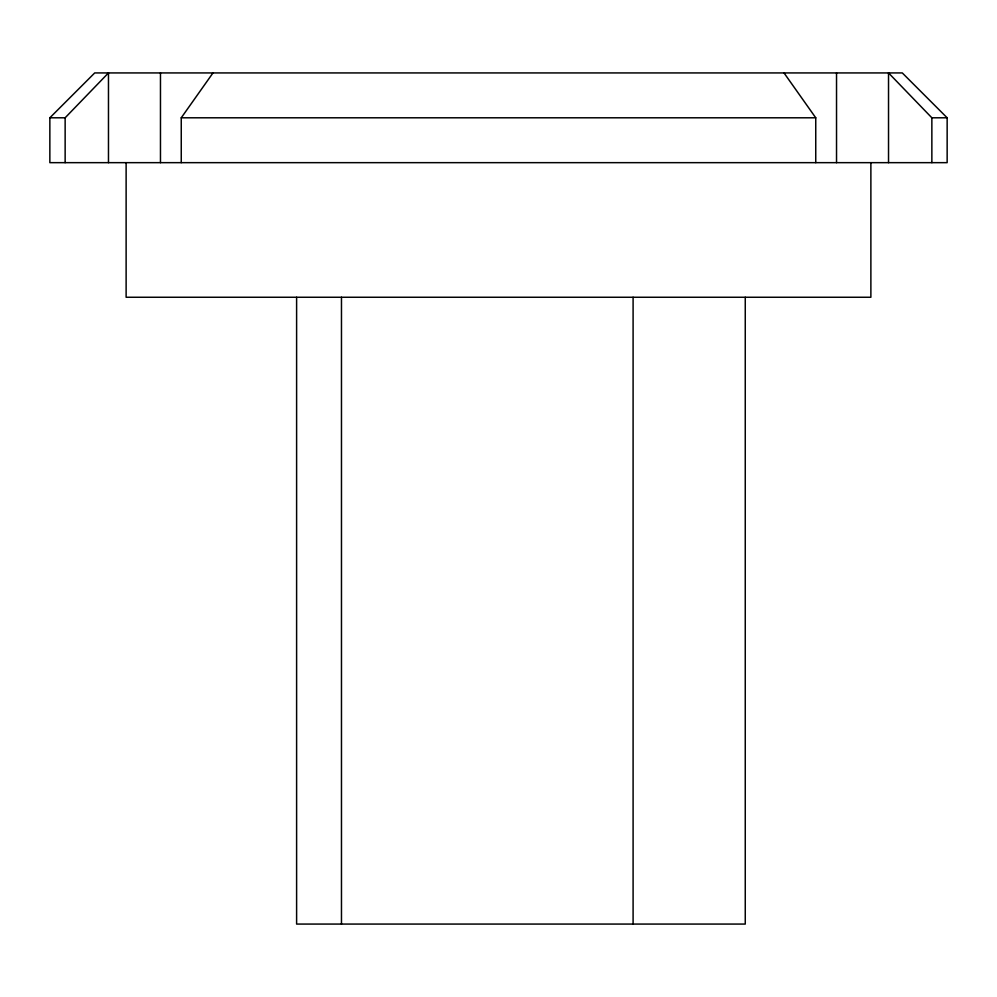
<?xml version="1.0" encoding="UTF-8"?>
<svg xmlns="http://www.w3.org/2000/svg" width="997" height="997" viewBox="0 0 997 997"><rect width="100%" height="100%" fill="white"/><g stroke="black" fill="none" stroke-linecap="round" stroke-linejoin="round"><path stroke-width="1.5" d="M181.255 162.661L181.255 117.796L212.984 72.931M65.141 162.661L65.141 117.796L108.474 72.931L108.474 162.661M49.85 117.796L94.715 72.931L902.285 72.931L947.15 117.796L947.15 162.661L49.85 162.661L49.85 117.796L65.141 117.796M181.255 117.796L815.745 117.796L815.745 162.661M888.526 162.661L888.526 72.931L931.859 117.796L947.15 117.796M784.016 72.931L815.745 117.796M931.859 117.796L931.859 162.661M870.88 162.661L870.88 297.256L126.121 297.256L126.121 162.661M836.533 72.931L836.533 162.661M745.258 297.256L745.258 924.069L296.608 924.069L296.608 297.256M633.095 297.256L633.095 924.069M341.473 297.256L341.473 924.069M160.467 72.931L160.467 162.661"/></g></svg>
